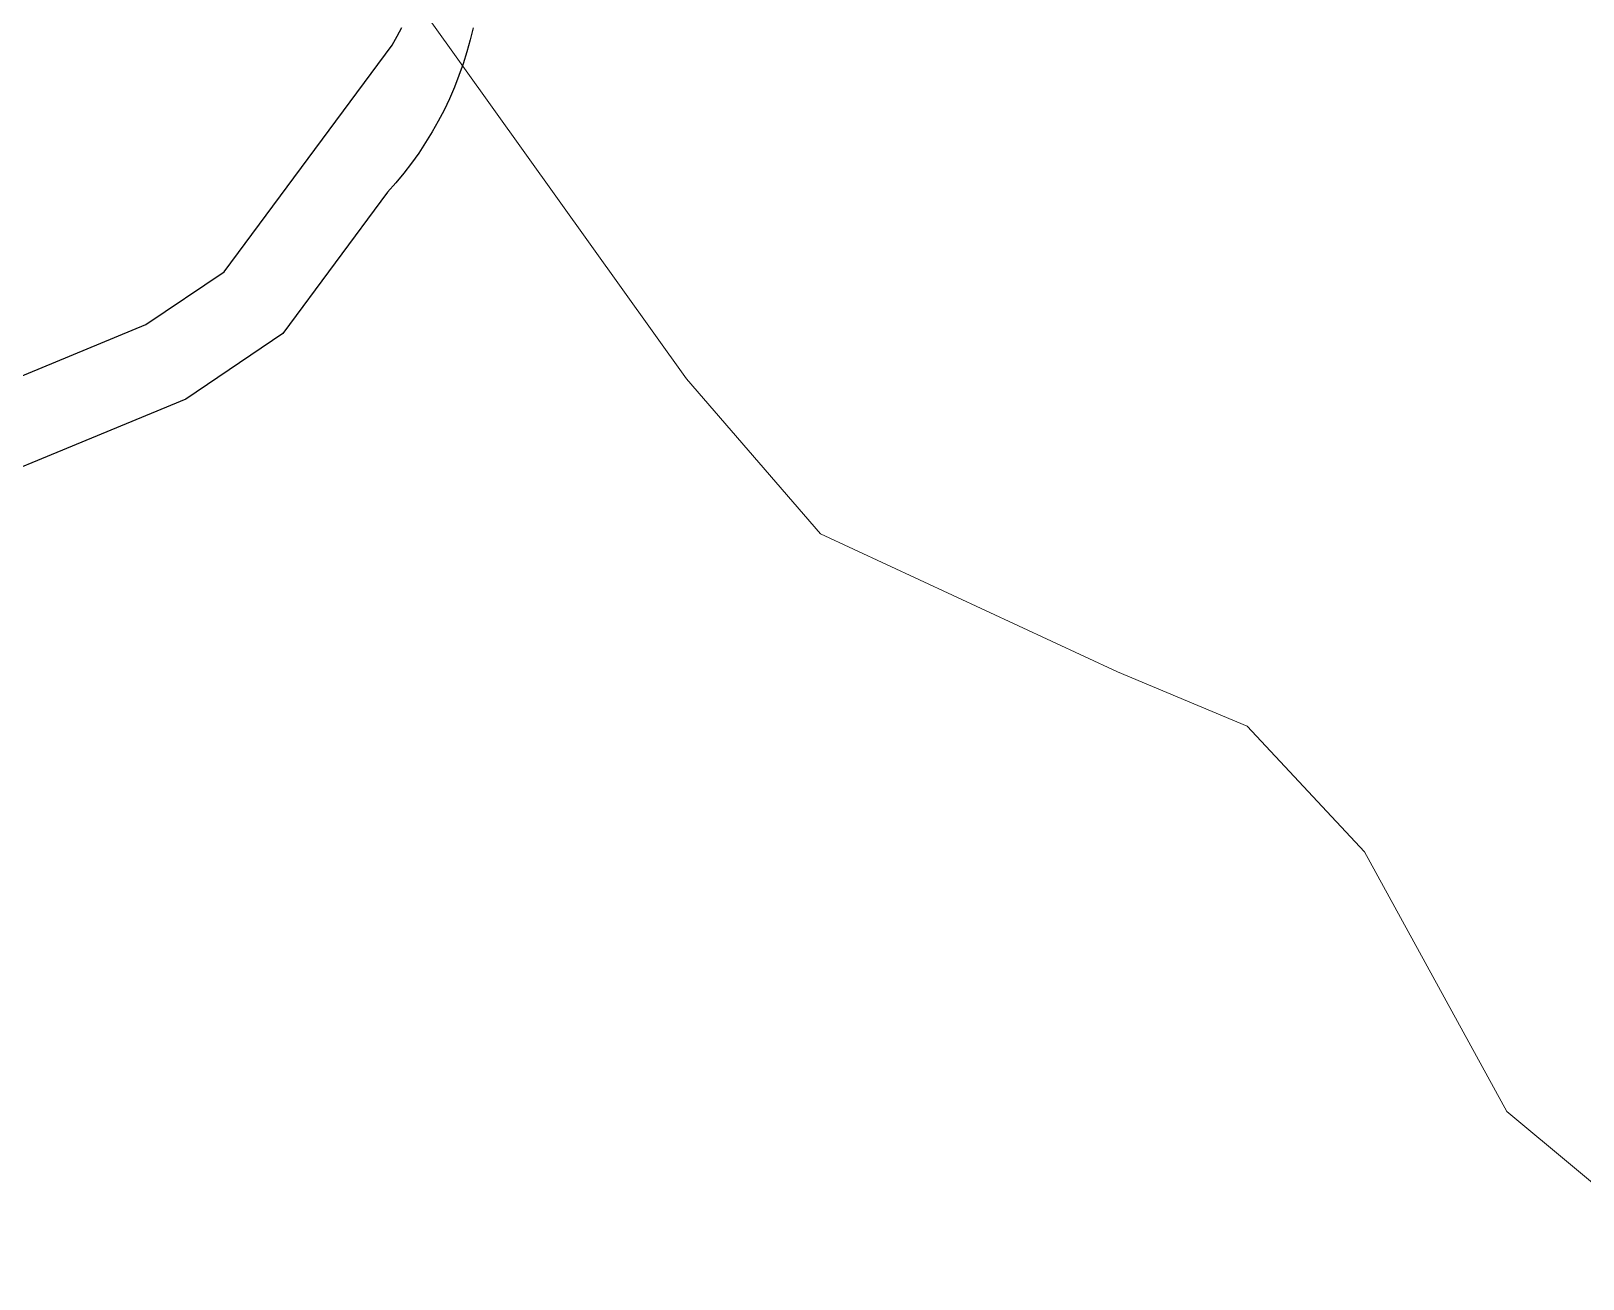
# Model space of a CAD drawing. Header units: millimetres. Extents: x 617751 to 636088, y 68402 to 77988.
# Drawn here: x 626244 to 626614.8, y 73709.6 to 74007.6 of the extents above; entities that cross this region are included whole.
import ezdxf

# ---------------------------------------------------------------- set-up
doc = ezdxf.new("R2010")
doc.units = ezdxf.units.MM
doc.header["$LTSCALE"] = 3
doc.header["$MEASUREMENT"] = 0
doc.layers.add('ALINHAMENTO PREDIAL', color=120, linetype='Continuous')
doc.layers.add('BAIRRO', color=30, linetype='Continuous')

msp = doc.modelspace()

# ---------------------------------------------------------------- linework, layer by layer
at = {"layer": 'ALINHAMENTO PREDIAL'}
for points in [[(626197.04, 73906.73), (626271.49, 73937.49), (626290.16, 73950.1), (626330.31, 74004.28), (626331.52, 74006.37), (626332.65, 74008.5)], [(626197.04, 73906.73), (626271.49, 73937.49), (626290.16, 73950.1), (626330.31, 74004.28), (626331.52, 74006.37), (626332.65, 74008.5)], [(626197.04, 73906.73), (626271.49, 73937.49), (626290.16, 73950.1), (626330.31, 74004.28), (626331.52, 74006.37), (626332.65, 74008.5)], [(626197.04, 73906.73), (626271.49, 73937.49), (626290.16, 73950.1), (626330.31, 74004.28), (626331.52, 74006.37), (626332.65, 74008.5)], [(626197.04, 73906.73), (626271.49, 73937.49), (626290.16, 73950.1), (626330.31, 74004.28), (626331.52, 74006.37), (626332.65, 74008.5)], [(626197.04, 73906.73), (626271.49, 73937.49), (626290.16, 73950.1), (626330.31, 74004.28), (626331.52, 74006.37), (626332.65, 74008.5)], [(626349.65, 74008.42), (626348.96, 74005.51), (626348.17, 74002.64), (626347.27, 73999.79), (626346.28, 73996.97), (626345.19, 73994.2), (626344, 73991.46), (626342.72, 73988.76), (626341.34, 73986.11), (626339.87, 73983.51), (626338.31, 73980.97), (626336.67, 73978.48), (626334.93, 73976.05), (626333.12, 73973.68), (626331.22, 73971.37), (626329.24, 73969.14), (626304.23, 73935.39), (626281.03, 73919.73), (626205.01, 73888.32)], [(626349.65, 74008.42), (626348.96, 74005.51), (626348.17, 74002.64), (626347.27, 73999.79), (626346.28, 73996.97), (626345.19, 73994.2), (626344, 73991.46), (626342.72, 73988.76), (626341.34, 73986.11), (626339.87, 73983.51), (626338.31, 73980.97), (626336.67, 73978.48), (626334.93, 73976.05), (626333.12, 73973.68), (626331.22, 73971.37), (626329.24, 73969.14), (626304.23, 73935.39), (626281.03, 73919.73), (626205.01, 73888.32)], [(626349.65, 74008.42), (626348.96, 74005.51), (626348.17, 74002.64), (626347.27, 73999.79), (626346.28, 73996.97), (626345.19, 73994.2), (626344, 73991.46), (626342.72, 73988.76), (626341.34, 73986.11), (626339.87, 73983.51), (626338.31, 73980.97), (626336.67, 73978.48), (626334.93, 73976.05), (626333.12, 73973.68), (626331.22, 73971.37), (626329.24, 73969.14), (626304.23, 73935.39), (626281.03, 73919.73), (626205.01, 73888.32)], [(626349.65, 74008.42), (626348.96, 74005.51), (626348.17, 74002.64), (626347.27, 73999.79), (626346.28, 73996.97), (626345.19, 73994.2), (626344, 73991.46), (626342.72, 73988.76), (626341.34, 73986.11), (626339.87, 73983.51), (626338.31, 73980.97), (626336.67, 73978.48), (626334.93, 73976.05), (626333.12, 73973.68), (626331.22, 73971.37), (626329.24, 73969.14), (626304.23, 73935.39), (626281.03, 73919.73), (626205.01, 73888.32)], [(626349.65, 74008.42), (626348.96, 74005.51), (626348.17, 74002.64), (626347.27, 73999.79), (626346.28, 73996.97), (626345.19, 73994.2), (626344, 73991.46), (626342.72, 73988.76), (626341.34, 73986.11), (626339.87, 73983.51), (626338.31, 73980.97), (626336.67, 73978.48), (626334.93, 73976.05), (626333.12, 73973.68), (626331.22, 73971.37), (626329.24, 73969.14), (626304.23, 73935.39), (626281.03, 73919.73), (626205.01, 73888.32)], [(626349.65, 74008.42), (626348.96, 74005.51), (626348.17, 74002.64), (626347.27, 73999.79), (626346.28, 73996.97), (626345.19, 73994.2), (626344, 73991.46), (626342.72, 73988.76), (626341.34, 73986.11), (626339.87, 73983.51), (626338.31, 73980.97), (626336.67, 73978.48), (626334.93, 73976.05), (626333.12, 73973.68), (626331.22, 73971.37), (626329.24, 73969.14), (626304.23, 73935.39), (626281.03, 73919.73), (626205.01, 73888.32)], [(626349.65, 74008.42), (626348.96, 74005.51), (626348.17, 74002.64), (626347.27, 73999.79), (626346.28, 73996.97), (626345.19, 73994.2), (626344, 73991.46), (626342.72, 73988.76), (626341.34, 73986.11), (626339.87, 73983.51), (626338.31, 73980.97), (626336.67, 73978.48), (626334.93, 73976.05), (626333.12, 73973.68), (626331.22, 73971.37), (626329.24, 73969.14), (626304.23, 73935.39), (626281.03, 73919.73), (626205.01, 73888.32)], [(626349.65, 74008.42), (626348.96, 74005.51), (626348.17, 74002.64), (626347.27, 73999.79), (626346.28, 73996.97), (626345.19, 73994.2), (626344, 73991.46), (626342.72, 73988.76), (626341.34, 73986.11), (626339.87, 73983.51), (626338.31, 73980.97), (626336.67, 73978.48), (626334.93, 73976.05), (626333.12, 73973.68), (626331.22, 73971.37), (626329.24, 73969.14), (626304.23, 73935.39), (626281.03, 73919.73), (626205.01, 73888.32)]]:
    msp.add_lwpolyline(points, dxfattribs=at)
at = {"layer": 'BAIRRO', "lineweight": 20}
for points in [[(626644.65, 73709.57), (626596.65, 73749.57), (626562.65, 73811.57), (626534.65, 73841.57), (626503.65, 73854.57), (626432.65, 73887.57), (626400.65, 73924.57), (626338.98, 74010.66), (626301.5, 74075.04), (626286.96, 74132.91), (626279.82, 74175.17), (626275.37, 74255.29), (626250.11, 74392.29)], [(626250.11, 74392.29), (626275.37, 74255.29), (626279.82, 74175.17), (626286.96, 74132.91), (626301.5, 74075.04), (626338.98, 74010.66), (626400.65, 73924.57), (626432.65, 73887.57), (626503.65, 73854.57), (626534.65, 73841.57), (626562.65, 73811.57), (626596.65, 73749.57), (626644.65, 73709.57)]]:
    msp.add_lwpolyline(points, dxfattribs=at)

doc.saveas('drawing.dxf')
